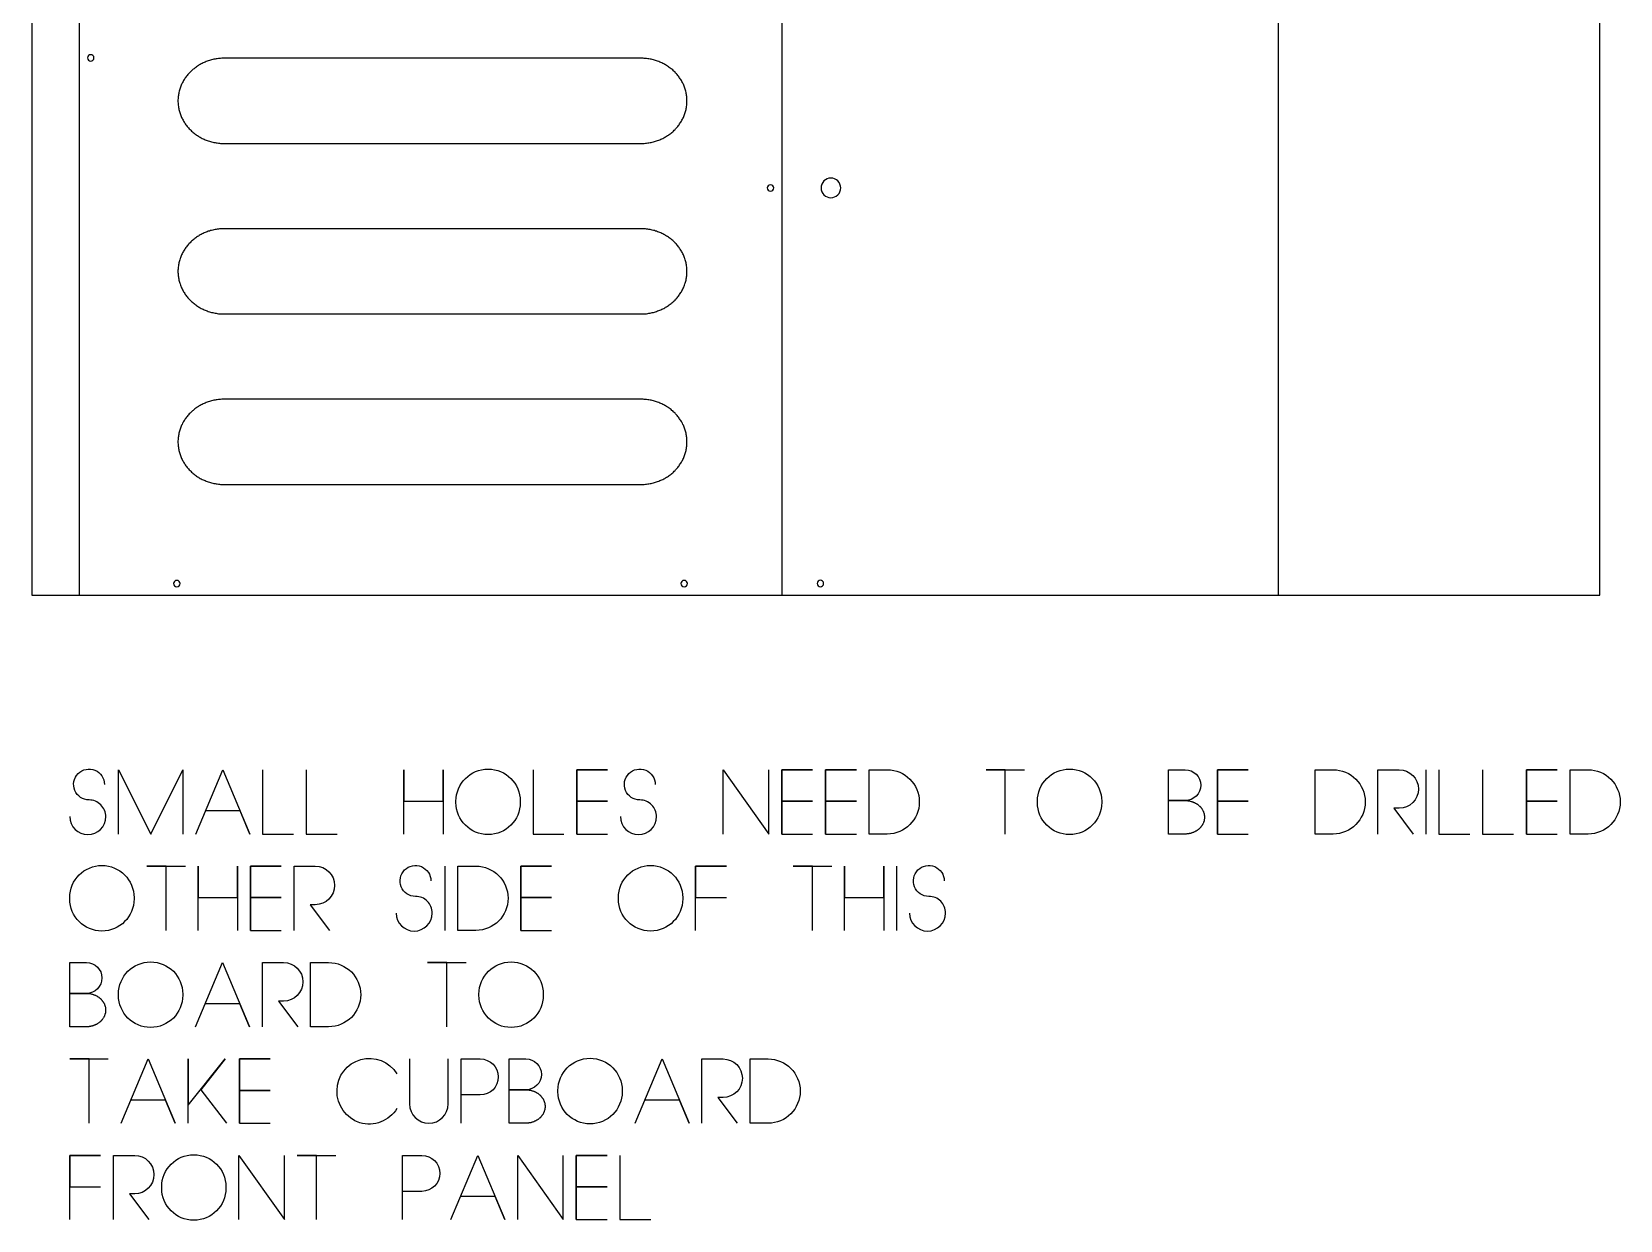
# Model space of a CAD drawing. Extents: x -841 to 6221, y -486 to 2945.
# Drawn here: x 3748 to 4984, y -486 to 438 of the extents above; entities that cross this region are included whole.
import ezdxf

# ---------------------------------------------------------------- set-up
doc = ezdxf.new("R2010")
doc.units = 0
for name, color, linetype in [('DEFAULT_LAYER', 1, 'CONTINUOUS'), ('DEFAULT_LAYER0', 1, 'CONTINUOUS'), ('LAYER_1', 18, 'CONTINUOUS'), ('T5_LOGOLAYER_2', 18, 'CONTINUOUS'), ('T5_LOGOLAYER_20', 18, 'CONTINUOUS'), ('T5_LOGOLAYER_21', 18, 'CONTINUOUS')]:
    doc.layers.add(name, color=color, linetype=linetype)

msp = doc.modelspace()

# ---------------------------------------------------------------- linework, layer by layer
at = {"layer": 'DEFAULT_LAYER'}
for points in [[(3862, 384.5), (3862, 383.7), (3862.1, 382.8), (3862.1, 382), (3862.2, 381.2), (3862.3, 380.3), (3862.4, 379.5), (3862.6, 378.7), (3862.7, 377.9), (3862.9, 377.1), (3863.1, 376.3), (3863.4, 375.5), (3863.6, 374.7), (3863.9, 373.9), (3864.2, 373.1), (3864.5, 372.4), (3864.8, 371.6), (3865.2, 370.9), (3865.6, 370.2), (3866, 369.5), (3866.4, 368.7), (3866.8, 368), (3867.2, 367.4), (3867.7, 366.7), (3868.2, 366), (3868.7, 365.4), (3869.2, 364.7), (3869.7, 364.1), (3870.2, 363.5), (3870.8, 362.8), (3871.4, 362.3), (3872, 361.7), (3872.6, 361.1), (3873.2, 360.5), (3873.8, 360), (3874.5, 359.5), (3875.1, 359), (3875.8, 358.5), (3876.5, 358), (3877.2, 357.5), (3877.9, 357.1), (3878.6, 356.6), (3879.3, 356.2), (3880.1, 355.8), (3880.9, 355.4), (3881.6, 355), (3882.4, 354.7), (3883.2, 354.3), (3884, 354), (3884.8, 353.7), (3885.6, 353.4), (3886.5, 353.1), (3887.3, 352.9), (3888.2, 352.6), (3889, 352.4), (3889.9, 352.2), (3890.8, 352.1), (3891.6, 351.9), (3892.5, 351.8), (3893.4, 351.7), (3894.3, 351.6), (3895.2, 351.5), (3896.2, 351.4), (3897.1, 351.4), (3898, 351.4), (4222, 351.4), (4222.9, 351.4), (4223.9, 351.4), (4224.8, 351.5), (4225.7, 351.6), (4226.6, 351.7), (4227.5, 351.8), (4228.4, 351.9), (4229.3, 352.1), (4230.1, 352.2), (4231, 352.4), (4231.9, 352.6), (4232.7, 352.9), (4233.6, 353.1), (4234.4, 353.4), (4235.2, 353.7), (4236, 354), (4236.8, 354.3), (4237.6, 354.7), (4238.4, 355), (4239.2, 355.4), (4239.9, 355.8), (4240.7, 356.2), (4241.4, 356.6), (4242.1, 357.1), (4242.9, 357.5), (4243.6, 358), (4244.2, 358.5), (4244.9, 359), (4245.6, 359.5), (4246.2, 360), (4246.9, 360.5), (4247.5, 361.1), (4248.1, 361.7), (4248.7, 362.3), (4249.2, 362.8), (4249.8, 363.5), (4250.3, 364.1), (4250.9, 364.7), (4251.4, 365.4), (4251.9, 366), (4252.3, 366.7), (4252.8, 367.4), (4253.2, 368), (4253.7, 368.7), (4254.1, 369.5), (4254.5, 370.2), (4254.8, 370.9), (4255.2, 371.6), (4255.5, 372.4), (4255.8, 373.1), (4256.1, 373.9), (4256.4, 374.7), (4256.6, 375.5), (4256.9, 376.3), (4257.1, 377.1), (4257.3, 377.9), (4257.5, 378.7), (4257.6, 379.5), (4257.7, 380.3), (4257.8, 381.2), (4257.9, 382), (4258, 382.8), (4258, 383.7), (4258, 384.5), (4258, 385.4), (4258, 386.3), (4257.9, 387.1), (4257.8, 387.9), (4257.7, 388.8), (4257.6, 389.6), (4257.5, 390.4), (4257.3, 391.2), (4257.1, 392), (4256.9, 392.8), (4256.6, 393.6), (4256.4, 394.4), (4256.1, 395.2), (4255.8, 396), (4255.5, 396.7), (4255.2, 397.5), (4254.8, 398.2), (4254.5, 398.9), (4254.1, 399.6), (4253.7, 400.4), (4253.2, 401.1), (4252.8, 401.7), (4252.3, 402.4), (4251.9, 403.1), (4251.4, 403.7), (4250.9, 404.4), (4250.3, 405), (4249.8, 405.6), (4249.2, 406.2), (4248.7, 406.8), (4248.1, 407.4), (4247.5, 408), (4246.9, 408.6), (4246.2, 409.1), (4245.6, 409.6), (4244.9, 410.1), (4244.2, 410.6), (4243.6, 411.1), (4242.9, 411.6), (4242.1, 412), (4241.4, 412.5), (4240.7, 412.9), (4239.9, 413.3), (4239.2, 413.7), (4238.4, 414.1), (4237.6, 414.4), (4236.8, 414.8), (4236, 415.1), (4235.2, 415.4), (4234.4, 415.7), (4233.6, 416), (4232.7, 416.2), (4231.9, 416.4), (4231, 416.7), (4230.1, 416.9), (4229.3, 417), (4228.4, 417.2), (4227.5, 417.3), (4226.6, 417.4), (4225.7, 417.5), (4224.8, 417.6), (4223.9, 417.7), (4222.9, 417.7), (4222, 417.7), (3898, 417.7), (3897.1, 417.7), (3896.2, 417.7), (3895.2, 417.6), (3894.3, 417.5), (3893.4, 417.4), (3892.5, 417.3), (3891.6, 417.2), (3890.8, 417), (3889.9, 416.9), (3889, 416.7), (3888.2, 416.4), (3887.3, 416.2), (3886.5, 416), (3885.6, 415.7), (3884.8, 415.4), (3884, 415.1), (3883.2, 414.8), (3882.4, 414.4), (3881.6, 414.1), (3880.9, 413.7), (3880.1, 413.3), (3879.3, 412.9), (3878.6, 412.5), (3877.9, 412), (3877.2, 411.6), (3876.5, 411.1), (3875.8, 410.6), (3875.1, 410.1), (3874.5, 409.6), (3873.8, 409.1), (3873.2, 408.6), (3872.6, 408), (3872, 407.4), (3871.4, 406.8), (3870.8, 406.2), (3870.2, 405.6), (3869.7, 405), (3869.2, 404.4), (3868.7, 403.7), (3868.2, 403.1), (3867.7, 402.4), (3867.2, 401.7), (3866.8, 401.1), (3866.4, 400.4), (3866, 399.6), (3865.6, 398.9), (3865.2, 398.2), (3864.8, 397.5), (3864.5, 396.7), (3864.2, 396), (3863.9, 395.2), (3863.6, 394.4), (3863.4, 393.6), (3863.1, 392.8), (3862.9, 392), (3862.7, 391.2), (3862.6, 390.4), (3862.4, 389.6), (3862.3, 388.8), (3862.2, 387.9), (3862.1, 387.1), (3862.1, 386.3), (3862, 385.4)], [(3862, 251.9), (3862, 251.1), (3862.1, 250.2), (3862.1, 249.4), (3862.2, 248.5), (3862.3, 247.7), (3862.4, 246.9), (3862.6, 246), (3862.7, 245.2), (3862.9, 244.4), (3863.1, 243.6), (3863.4, 242.8), (3863.6, 242.1), (3863.9, 241.3), (3864.2, 240.5), (3864.5, 239.8), (3864.8, 239), (3865.2, 238.3), (3865.6, 237.5), (3866, 236.8), (3866.4, 236.1), (3866.8, 235.4), (3867.2, 234.7), (3867.7, 234), (3868.2, 233.4), (3868.7, 232.7), (3869.2, 232.1), (3869.7, 231.4), (3870.2, 230.8), (3870.8, 230.2), (3871.4, 229.6), (3872, 229), (3872.6, 228.5), (3873.2, 227.9), (3873.8, 227.4), (3874.5, 226.8), (3875.1, 226.3), (3875.8, 225.8), (3876.5, 225.3), (3877.2, 224.9), (3877.9, 224.4), (3878.6, 224), (3879.3, 223.6), (3880.1, 223.1), (3880.9, 222.8), (3881.6, 222.4), (3882.4, 222), (3883.2, 221.7), (3884, 221.4), (3884.8, 221.1), (3885.6, 220.8), (3886.5, 220.5), (3887.3, 220.2), (3888.2, 220), (3889, 219.8), (3889.9, 219.6), (3890.8, 219.4), (3891.6, 219.3), (3892.5, 219.1), (3893.4, 219), (3894.3, 218.9), (3895.2, 218.9), (3896.2, 218.8), (3897.1, 218.8), (3898, 218.8), (4222, 218.8), (4222.9, 218.8), (4223.9, 218.8), (4224.8, 218.9), (4225.7, 218.9), (4226.6, 219), (4227.5, 219.1), (4228.4, 219.3), (4229.3, 219.4), (4230.1, 219.6), (4231, 219.8), (4231.9, 220), (4232.7, 220.2), (4233.6, 220.5), (4234.4, 220.8), (4235.2, 221.1), (4236, 221.4), (4236.8, 221.7), (4237.6, 222), (4238.4, 222.4), (4239.2, 222.8), (4239.9, 223.1), (4240.7, 223.6), (4241.4, 224), (4242.1, 224.4), (4242.9, 224.9), (4243.6, 225.3), (4244.2, 225.8), (4244.9, 226.3), (4245.6, 226.8), (4246.2, 227.4), (4246.9, 227.9), (4247.5, 228.5), (4248.1, 229), (4248.7, 229.6), (4249.2, 230.2), (4249.8, 230.8), (4250.3, 231.4), (4250.9, 232.1), (4251.4, 232.7), (4251.9, 233.4), (4252.3, 234), (4252.8, 234.7), (4253.2, 235.4), (4253.7, 236.1), (4254.1, 236.8), (4254.5, 237.5), (4254.8, 238.3), (4255.2, 239), (4255.5, 239.8), (4255.8, 240.5), (4256.1, 241.3), (4256.4, 242.1), (4256.6, 242.8), (4256.9, 243.6), (4257.1, 244.4), (4257.3, 245.2), (4257.5, 246), (4257.6, 246.9), (4257.7, 247.7), (4257.8, 248.5), (4257.9, 249.4), (4258, 250.2), (4258, 251.1), (4258, 251.9), (4258, 252.8), (4258, 253.6), (4257.9, 254.5), (4257.8, 255.3), (4257.7, 256.1), (4257.6, 257), (4257.5, 257.8), (4257.3, 258.6), (4257.1, 259.4), (4256.9, 260.2), (4256.6, 261), (4256.4, 261.8), (4256.1, 262.5), (4255.8, 263.3), (4255.5, 264.1), (4255.2, 264.8), (4254.8, 265.6), (4254.5, 266.3), (4254.1, 267), (4253.7, 267.7), (4253.2, 268.4), (4252.8, 269.1), (4252.3, 269.8), (4251.9, 270.5), (4251.4, 271.1), (4250.9, 271.8), (4250.3, 272.4), (4249.8, 273), (4249.2, 273.6), (4248.7, 274.2), (4248.1, 274.8), (4247.5, 275.4), (4246.9, 275.9), (4246.2, 276.5), (4245.6, 277), (4244.9, 277.5), (4244.2, 278), (4243.6, 278.5), (4242.9, 279), (4242.1, 279.4), (4241.4, 279.8), (4240.7, 280.3), (4239.9, 280.7), (4239.2, 281.1), (4238.4, 281.4), (4237.6, 281.8), (4236.8, 282.1), (4236, 282.5), (4235.2, 282.8), (4234.4, 283.1), (4233.6, 283.3), (4232.7, 283.6), (4231.9, 283.8), (4231, 284), (4230.1, 284.2), (4229.3, 284.4), (4228.4, 284.6), (4227.5, 284.7), (4226.6, 284.8), (4225.7, 284.9), (4224.8, 285), (4223.9, 285), (4222.9, 285.1), (4222, 285.1), (3898, 285.1), (3897.1, 285.1), (3896.2, 285), (3895.2, 285), (3894.3, 284.9), (3893.4, 284.8), (3892.5, 284.7), (3891.6, 284.6), (3890.8, 284.4), (3889.9, 284.2), (3889, 284), (3888.2, 283.8), (3887.3, 283.6), (3886.5, 283.3), (3885.6, 283.1), (3884.8, 282.8), (3884, 282.5), (3883.2, 282.1), (3882.4, 281.8), (3881.6, 281.4), (3880.9, 281.1), (3880.1, 280.7), (3879.3, 280.3), (3878.6, 279.8), (3877.9, 279.4), (3877.2, 279), (3876.5, 278.5), (3875.8, 278), (3875.1, 277.5), (3874.5, 277), (3873.8, 276.5), (3873.2, 275.9), (3872.6, 275.4), (3872, 274.8), (3871.4, 274.2), (3870.8, 273.6), (3870.2, 273), (3869.7, 272.4), (3869.2, 271.8), (3868.7, 271.1), (3868.2, 270.5), (3867.7, 269.8), (3867.2, 269.1), (3866.8, 268.4), (3866.4, 267.7), (3866, 267), (3865.6, 266.3), (3865.2, 265.6), (3864.8, 264.8), (3864.5, 264.1), (3864.2, 263.3), (3863.9, 262.5), (3863.6, 261.8), (3863.4, 261), (3863.1, 260.2), (3862.9, 259.4), (3862.7, 258.6), (3862.6, 257.8), (3862.4, 257), (3862.3, 256.1), (3862.2, 255.3), (3862.1, 254.5), (3862.1, 253.6), (3862, 252.8)], [(3862, 119.3), (3862, 118.4), (3862.1, 117.6), (3862.1, 116.7), (3862.2, 115.9), (3862.3, 115.1), (3862.4, 114.2), (3862.6, 113.4), (3862.7, 112.6), (3862.9, 111.8), (3863.1, 111), (3863.4, 110.2), (3863.6, 109.4), (3863.9, 108.6), (3864.2, 107.9), (3864.5, 107.1), (3864.8, 106.4), (3865.2, 105.6), (3865.6, 104.9), (3866, 104.2), (3866.4, 103.5), (3866.8, 102.8), (3867.2, 102.1), (3867.7, 101.4), (3868.2, 100.7), (3868.7, 100.1), (3869.2, 99.4), (3869.7, 98.8), (3870.2, 98.2), (3870.8, 97.6), (3871.4, 97), (3872, 96.4), (3872.6, 95.8), (3873.2, 95.3), (3873.8, 94.7), (3874.5, 94.2), (3875.1, 93.7), (3875.8, 93.2), (3876.5, 92.7), (3877.2, 92.2), (3877.9, 91.8), (3878.6, 91.3), (3879.3, 90.9), (3880.1, 90.5), (3880.9, 90.1), (3881.6, 89.7), (3882.4, 89.4), (3883.2, 89.1), (3884, 88.7), (3884.8, 88.4), (3885.6, 88.1), (3886.5, 87.9), (3887.3, 87.6), (3888.2, 87.4), (3889, 87.2), (3889.9, 87), (3890.8, 86.8), (3891.6, 86.6), (3892.5, 86.5), (3893.4, 86.4), (3894.3, 86.3), (3895.2, 86.2), (3896.2, 86.2), (3897.1, 86.1), (3898, 86.1), (4222, 86.1), (4222.9, 86.1), (4223.9, 86.2), (4224.8, 86.2), (4225.7, 86.3), (4226.6, 86.4), (4227.5, 86.5), (4228.4, 86.6), (4229.3, 86.8), (4230.1, 87), (4231, 87.2), (4231.9, 87.4), (4232.7, 87.6), (4233.6, 87.9), (4234.4, 88.1), (4235.2, 88.4), (4236, 88.7), (4236.8, 89.1), (4237.6, 89.4), (4238.4, 89.7), (4239.2, 90.1), (4239.9, 90.5), (4240.7, 90.9), (4241.4, 91.3), (4242.1, 91.8), (4242.9, 92.2), (4243.6, 92.7), (4244.2, 93.2), (4244.9, 93.7), (4245.6, 94.2), (4246.2, 94.7), (4246.9, 95.3), (4247.5, 95.8), (4248.1, 96.4), (4248.7, 97), (4249.2, 97.6), (4249.8, 98.2), (4250.3, 98.8), (4250.9, 99.4), (4251.4, 100.1), (4251.9, 100.7), (4252.3, 101.4), (4252.8, 102.1), (4253.2, 102.8), (4253.7, 103.5), (4254.1, 104.2), (4254.5, 104.9), (4254.8, 105.6), (4255.2, 106.4), (4255.5, 107.1), (4255.8, 107.9), (4256.1, 108.6), (4256.4, 109.4), (4256.6, 110.2), (4256.9, 111), (4257.1, 111.8), (4257.3, 112.6), (4257.5, 113.4), (4257.6, 114.2), (4257.7, 115.1), (4257.8, 115.9), (4257.9, 116.7), (4258, 117.6), (4258, 118.4), (4258, 119.3), (4258, 120.1), (4258, 121), (4257.9, 121.8), (4257.8, 122.7), (4257.7, 123.5), (4257.6, 124.3), (4257.5, 125.1), (4257.3, 126), (4257.1, 126.8), (4256.9, 127.6), (4256.6, 128.4), (4256.4, 129.1), (4256.1, 129.9), (4255.8, 130.7), (4255.5, 131.4), (4255.2, 132.2), (4254.8, 132.9), (4254.5, 133.7), (4254.1, 134.4), (4253.7, 135.1), (4253.2, 135.8), (4252.8, 136.5), (4252.3, 137.2), (4251.9, 137.8), (4251.4, 138.5), (4250.9, 139.1), (4250.3, 139.8), (4249.8, 140.4), (4249.2, 141), (4248.7, 141.6), (4248.1, 142.2), (4247.5, 142.7), (4246.9, 143.3), (4246.2, 143.8), (4245.6, 144.4), (4244.9, 144.9), (4244.2, 145.4), (4243.6, 145.9), (4242.9, 146.3), (4242.1, 146.8), (4241.4, 147.2), (4240.7, 147.6), (4239.9, 148), (4239.2, 148.4), (4238.4, 148.8), (4237.6, 149.2), (4236.8, 149.5), (4236, 149.8), (4235.2, 150.1), (4234.4, 150.4), (4233.6, 150.7), (4232.7, 150.9), (4231.9, 151.2), (4231, 151.4), (4230.1, 151.6), (4229.3, 151.8), (4228.4, 151.9), (4227.5, 152.1), (4226.6, 152.2), (4225.7, 152.3), (4224.8, 152.3), (4223.9, 152.4), (4222.9, 152.4), (4222, 152.4), (3898, 152.4), (3897.1, 152.4), (3896.2, 152.4), (3895.2, 152.3), (3894.3, 152.3), (3893.4, 152.2), (3892.5, 152.1), (3891.6, 151.9), (3890.8, 151.8), (3889.9, 151.6), (3889, 151.4), (3888.2, 151.2), (3887.3, 150.9), (3886.5, 150.7), (3885.6, 150.4), (3884.8, 150.1), (3884, 149.8), (3883.2, 149.5), (3882.4, 149.2), (3881.6, 148.8), (3880.9, 148.4), (3880.1, 148), (3879.3, 147.6), (3878.6, 147.2), (3877.9, 146.8), (3877.2, 146.3), (3876.5, 145.9), (3875.8, 145.4), (3875.1, 144.9), (3874.5, 144.4), (3873.8, 143.8), (3873.2, 143.3), (3872.6, 142.7), (3872, 142.2), (3871.4, 141.6), (3870.8, 141), (3870.2, 140.4), (3869.7, 139.8), (3869.2, 139.1), (3868.7, 138.5), (3868.2, 137.8), (3867.7, 137.2), (3867.2, 136.5), (3866.8, 135.8), (3866.4, 135.1), (3866, 134.4), (3865.6, 133.7), (3865.2, 132.9), (3864.8, 132.2), (3864.5, 131.4), (3864.2, 130.7), (3863.9, 129.9), (3863.6, 129.1), (3863.4, 128.4), (3863.1, 127.6), (3862.9, 126.8), (3862.7, 126), (3862.6, 125.1), (3862.4, 124.3), (3862.3, 123.5), (3862.2, 122.7), (3862.1, 121.8), (3862.1, 121), (3862, 120.1)]]:
    msp.add_lwpolyline(points, close=True, dxfattribs=at)
at = {"layer": 'DEFAULT_LAYER0'}
msp.add_lwpolyline([(4336, 1167.1), (4718, 1166.9), (4718, 0.1)], dxfattribs=at)
for points in [[(4370, 324.5, 0.414214), (4362.4, 316.8, 0.414214), (4370, 309.2, 0.414214), (4377.6, 316.8, 0.414214)], [(4361.8, 11.6, 0.414214), (4359.3, 9.1, 0.414214), (4361.8, 6.6, 0.414214), (4364.3, 9.1, 0.414214)]]:
    msp.add_lwpolyline(points, format="xyb", close=True, dxfattribs=at)
at = {"layer": 'LAYER_1'}
msp.add_lwpolyline([(3748.2, 0), (4968.2, 0), (4968.2, 2440), (3748.2, 2440)], close=True, dxfattribs=at)
at = {"layer": 'T5_LOGOLAYER_2'}
for points in [[(3794.1, 420.5, 0.414214), (3791.6, 418, 0.414214), (3794.1, 415.5, 0.414214), (3796.6, 418, 0.414214)], [(4323, 319.3, 0.414214), (4320.5, 316.8, 0.414214), (4323, 314.3, 0.414214), (4325.5, 316.8, 0.414214)], [(3861.1, 11.5, 0.414214), (3858.6, 9, 0.414214), (3861.1, 6.5, 0.414214), (3863.6, 9, 0.414214)], [(4255.8, 11.5, 0.414214), (4253.3, 9, 0.414214), (4255.8, 6.5, 0.414214), (4258.3, 9, 0.414214)]]:
    msp.add_lwpolyline(points, format="xyb", close=True, dxfattribs=at)
at = {"layer": 'T5_LOGOLAYER_20'}
msp.add_lwpolyline([(4332, 0), (4332, 1165), (3772, 1165), (3752, 730), (3795, 679.8), (3795, 480), (3785, 480), (3785, 0)], dxfattribs=at)
at = {"layer": 'T5_LOGOLAYER_21'}
for points in [[(3777.8, -172.3, 1), (3805.8, -172.3, 0.415385), (3792.8, -159.3, -0.668438), (3784.3, -138.8, -0.668438), (3804.8, -147.3)], [(4206.3, -172.3, 1), (4234.3, -172.3, 0.415385), (4221.3, -159.3, -0.668438), (4212.8, -138.8, -0.668438), (4233.3, -147.3)], [(4795.6, -185.8), (4795.6, -135.8), (4812.1, -135.8, -1), (4812.1, -165.8), (4808.1, -165.8), (4823.1, -185.8)], [(3952.3, -260.8), (3952.3, -210.8), (3968.8, -210.8, -1), (3968.8, -240.8), (3964.8, -240.8), (3979.8, -260.8)], [(4031.8, -247.3, 1), (4059.8, -247.3, 0.415385), (4046.8, -234.3, -0.668438), (4038.3, -213.8, -0.668438), (4058.8, -222.3)], [(4431.2, -247.3, 1), (4459.2, -247.3, 0.415385), (4446.2, -234.3, -0.668438), (4437.7, -213.8, -0.668438), (4458.2, -222.3)], [(3927.7, -335.8), (3927.7, -285.8), (3944.2, -285.8, -1), (3944.2, -315.8), (3940.2, -315.8), (3955.2, -335.8)], [(4032.3, -399.3, -0.77786), (3985.8, -385.3, -0.756443), (4032.3, -372.3)], [(4042.2, -360.8), (4042.2, -395.8, 1), (4072.2, -395.8), (4072.2, -360.8)], [(4082.2, -410.8), (4082.2, -360.8), (4097.2, -360.8, -1), (4097.2, -388.8), (4082.2, -388.8)], [(4269.6, -410.8), (4269.6, -360.8), (4286.1, -360.8, -1), (4286.1, -390.8), (4282.1, -390.8), (4297.1, -410.8)], [(3811.8, -485.8), (3811.8, -435.8), (3828.3, -435.8, -1), (3828.3, -465.8), (3824.3, -465.8), (3839.3, -485.8)], [(4036.8, -485.8), (4036.8, -435.8), (4051.8, -435.8, -1), (4051.8, -463.8), (4036.8, -463.8)]]:
    msp.add_lwpolyline(points, format="xyb", dxfattribs=at)
for points in [[(3815.8, -185.8), (3815.8, -135.8), (3840.8, -185.8), (3865.8, -135.8), (3865.8, -185.8)], [(3875.8, -185.8), (3896.8, -135.8), (3917.8, -185.8), (3910.3, -167.8), (3883.8, -167.8)], [(3927.8, -135.8), (3927.8, -185.8), (3951.8, -185.8)], [(3961.8, -135.8), (3961.8, -185.8), (3985.8, -185.8)], [(4037.8, -185.8), (4037.8, -135.8), (4037.8, -160.3), (4068.3, -160.3), (4068.3, -135.8), (4068.3, -185.8)], [(4138.3, -135.8), (4138.3, -185.8), (4162.3, -185.8)], [(4172.3, -185.8), (4172.3, -135.8), (4196.3, -135.8), (4172.3, -135.8), (4172.3, -160.3), (4196.3, -160.3), (4172.3, -160.3), (4172.3, -185.8), (4196.3, -185.8)], [(4286.3, -185.8), (4286.3, -135.8), (4321.8, -185.8), (4321.8, -135.8)], [(4331.8, -185.8), (4331.8, -135.8), (4355.8, -135.8), (4331.8, -135.8), (4331.8, -160.3), (4355.8, -160.3), (4331.8, -160.3), (4331.8, -185.8), (4355.8, -185.8)], [(4365.8, -185.8), (4365.8, -135.8), (4389.8, -135.8), (4365.8, -135.8), (4365.8, -160.3), (4389.8, -160.3), (4365.8, -160.3), (4365.8, -185.8), (4389.8, -185.8)], [(4505.7, -185.8), (4505.7, -135.8), (4490.7, -135.8), (4520.7, -135.8)], [(4670.7, -185.8), (4670.7, -135.8), (4694.7, -135.8), (4670.7, -135.8), (4670.7, -160.3), (4694.7, -160.3), (4670.7, -160.3), (4670.7, -185.8), (4694.7, -185.8)], [(4833.1, -185.8), (4833.1, -135.8)], [(4843.1, -135.8), (4843.1, -185.8), (4867.1, -185.8)], [(4877.1, -135.8), (4877.1, -185.8), (4901.1, -185.8)], [(4911.1, -185.8), (4911.1, -135.8), (4935.1, -135.8), (4911.1, -135.8), (4911.1, -160.3), (4935.1, -160.3), (4911.1, -160.3), (4911.1, -185.8), (4935.1, -185.8)], [(3852.8, -260.8), (3852.8, -210.8), (3837.8, -210.8), (3867.8, -210.8)], [(3877.8, -260.8), (3877.8, -210.8), (3877.8, -235.3), (3908.3, -235.3), (3908.3, -210.8), (3908.3, -260.8)], [(3918.3, -260.8), (3918.3, -210.8), (3942.3, -210.8), (3918.3, -210.8), (3918.3, -235.3), (3942.3, -235.3), (3918.3, -235.3), (3918.3, -260.8), (3942.3, -260.8)], [(4069.8, -260.8), (4069.8, -210.8)], [(4128.7, -260.8), (4128.7, -210.8), (4152.7, -210.8), (4128.7, -210.8), (4128.7, -235.3), (4152.7, -235.3), (4128.7, -235.3), (4128.7, -260.8), (4152.7, -260.8)], [(4264.7, -260.8), (4264.7, -210.8), (4288.7, -210.8), (4264.7, -210.8), (4264.7, -235.3), (4288.7, -235.3)], [(4355.7, -260.8), (4355.7, -210.8), (4340.7, -210.8), (4370.7, -210.8)], [(4380.7, -260.8), (4380.7, -210.8), (4380.7, -235.3), (4411.2, -235.3), (4411.2, -210.8), (4411.2, -260.8)], [(4421.2, -260.8), (4421.2, -210.8)], [(3875.7, -335.8), (3896.7, -285.8), (3917.7, -335.8), (3910.2, -317.8), (3883.7, -317.8)], [(4071.2, -335.8), (4071.2, -285.8), (4056.2, -285.8), (4086.2, -285.8)], [(3792.8, -410.8), (3792.8, -360.8), (3777.8, -360.8), (3807.8, -360.8)], [(3817.8, -410.8), (3838.8, -360.8), (3859.8, -410.8), (3852.3, -392.8), (3825.8, -392.8)], [(3869.8, -410.8), (3869.8, -360.8), (3869.8, -396.8), (3898.8, -360.8), (3879.8, -384.8), (3899.8, -410.8)], [(3909.8, -410.8), (3909.8, -360.8), (3933.8, -360.8), (3909.8, -360.8), (3909.8, -385.3), (3933.8, -385.3), (3909.8, -385.3), (3909.8, -410.8), (3933.8, -410.8)], [(4217.6, -410.8), (4238.6, -360.8), (4259.6, -410.8), (4252.1, -392.8), (4225.6, -392.8)], [(3777.8, -485.8), (3777.8, -435.8), (3801.8, -435.8), (3777.8, -435.8), (3777.8, -460.3), (3801.8, -460.3)], [(3909.3, -485.8), (3909.3, -435.8), (3944.8, -485.8), (3944.8, -435.8)], [(3969.8, -485.8), (3969.8, -435.8), (3954.8, -435.8), (3984.8, -435.8)], [(4074.3, -485.8), (4095.3, -435.8), (4116.3, -485.8), (4108.8, -467.8), (4082.3, -467.8)], [(4126.3, -485.8), (4126.3, -435.8), (4161.8, -485.8), (4161.8, -435.8)], [(4171.8, -485.8), (4171.8, -435.8), (4195.8, -435.8), (4171.8, -435.8), (4171.8, -460.3), (4195.8, -460.3), (4171.8, -460.3), (4171.8, -485.8), (4195.8, -485.8)], [(4205.8, -435.8), (4205.8, -485.8), (4229.8, -485.8)]]:
    msp.add_lwpolyline(points, dxfattribs=at)
for points in [[(4128.3, -161.3, -1), (4078.3, -161.3), (4078.3, -160.3, -1), (4128.3, -160.3)], [(4399.8, -185.8), (4399.8, -135.8), (4413.8, -135.8, -1), (4413.8, -185.8)], [(4580.7, -161.3, -1), (4530.7, -161.3), (4530.7, -160.3, -1), (4580.7, -160.3)], [(4632.7, -185.8), (4632.7, -135.8), (4645.7, -135.8, -1), (4645.7, -159.8), (4632.7, -159.8), (4645.7, -159.8), (4646.1, -159.8), (4646.5, -159.8), (4646.9, -159.8), (4647.3, -159.8), (4647.6, -159.9), (4648, -159.9), (4648.4, -160), (4648.7, -160), (4649.1, -160.1), (4649.5, -160.2), (4649.8, -160.3), (4650.2, -160.4), (4650.5, -160.5), (4650.9, -160.6), (4651.2, -160.7), (4651.5, -160.8), (4651.9, -160.9), (4652.2, -161.1), (4652.5, -161.2), (4652.9, -161.3), (4653.2, -161.5), (4653.5, -161.7), (4653.8, -161.8), (4654.1, -162), (4654.4, -162.2), (4654.7, -162.4), (4655, -162.5), (4655.2, -162.7), (4655.5, -162.9), (4655.8, -163.1), (4656, -163.4), (4656.3, -163.6), (4656.5, -163.8), (4656.8, -164), (4657, -164.3), (4657.3, -164.5), (4657.5, -164.7), (4657.7, -165), (4657.9, -165.2), (4658.1, -165.5), (4658.3, -165.8), (4658.5, -166), (4658.7, -166.3), (4658.9, -166.6), (4659, -166.9), (4659.2, -167.1), (4659.3, -167.4), (4659.5, -167.7), (4659.6, -168), (4659.8, -168.3), (4659.9, -168.6), (4660, -168.9), (4660.1, -169.2), (4660.2, -169.5), (4660.3, -169.8), (4660.4, -170.1), (4660.4, -170.5), (4660.5, -170.8), (4660.5, -171.1), (4660.6, -171.4), (4660.6, -171.8), (4660.6, -172.1), (4660.7, -172.4), (4660.7, -172.8), (4660.7, -173.1), (4660.6, -173.4), (4660.6, -173.8), (4660.6, -174.1), (4660.5, -174.4), (4660.5, -174.7), (4660.4, -175.1), (4660.4, -175.4), (4660.3, -175.7), (4660.2, -176), (4660.1, -176.3), (4660, -176.6), (4659.9, -176.9), (4659.8, -177.2), (4659.6, -177.5), (4659.5, -177.8), (4659.3, -178.1), (4659.2, -178.4), (4659, -178.7), (4658.9, -179), (4658.7, -179.2), (4658.5, -179.5), (4658.3, -179.8), (4658.1, -180), (4657.9, -180.3), (4657.7, -180.5), (4657.5, -180.8), (4657.3, -181), (4657, -181.3), (4656.8, -181.5), (4656.5, -181.7), (4656.3, -182), (4656, -182.2), (4655.8, -182.4), (4655.5, -182.6), (4655.2, -182.8), (4655, -183), (4654.7, -183.2), (4654.4, -183.4), (4654.1, -183.5), (4653.8, -183.7), (4653.5, -183.9), (4653.2, -184), (4652.9, -184.2), (4652.5, -184.3), (4652.2, -184.5), (4651.9, -184.6), (4651.5, -184.7), (4651.2, -184.9), (4650.9, -185), (4650.5, -185.1), (4650.2, -185.2), (4649.8, -185.3), (4649.5, -185.4), (4649.1, -185.4), (4648.7, -185.5), (4648.4, -185.6), (4648, -185.6), (4647.6, -185.7), (4647.3, -185.7), (4646.9, -185.7), (4646.5, -185.8), (4646.1, -185.8), (4645.7, -185.8)], [(4746.7, -185.8), (4746.7, -135.8), (4760.7, -135.8, -1), (4760.7, -185.8)], [(4945.1, -185.8), (4945.1, -135.8), (4959.1, -135.8, -1), (4959.1, -185.8)], [(3827.8, -236.3, -1), (3777.8, -236.3), (3777.8, -235.3, -1), (3827.8, -235.3)], [(4079.8, -260.8), (4079.8, -210.8), (4093.8, -210.8, -1), (4093.8, -260.8)], [(4254.7, -236.3, -1), (4204.7, -236.3), (4204.7, -235.3, -1), (4254.7, -235.3)], [(3777.8, -335.8), (3777.8, -285.8), (3790.8, -285.8, -1), (3790.8, -309.8), (3777.8, -309.8), (3790.8, -309.8), (3791.2, -309.8), (3791.5, -309.8), (3791.9, -309.8), (3792.3, -309.8), (3792.7, -309.9), (3793, -309.9), (3793.4, -310), (3793.8, -310), (3794.1, -310.1), (3794.5, -310.2), (3794.9, -310.3), (3795.2, -310.4), (3795.6, -310.5), (3795.9, -310.6), (3796.2, -310.7), (3796.6, -310.8), (3796.9, -310.9), (3797.2, -311.1), (3797.6, -311.2), (3797.9, -311.3), (3798.2, -311.5), (3798.5, -311.7), (3798.8, -311.8), (3799.1, -312), (3799.4, -312.2), (3799.7, -312.4), (3800, -312.5), (3800.3, -312.7), (3800.5, -312.9), (3800.8, -313.1), (3801.1, -313.4), (3801.3, -313.6), (3801.6, -313.8), (3801.8, -314), (3802.1, -314.3), (3802.3, -314.5), (3802.5, -314.7), (3802.7, -315), (3802.9, -315.2), (3803.1, -315.5), (3803.3, -315.8), (3803.5, -316), (3803.7, -316.3), (3803.9, -316.6), (3804.1, -316.9), (3804.2, -317.1), (3804.4, -317.4), (3804.5, -317.7), (3804.7, -318), (3804.8, -318.3), (3804.9, -318.6), (3805, -318.9), (3805.1, -319.2), (3805.2, -319.5), (3805.3, -319.8), (3805.4, -320.1), (3805.5, -320.5), (3805.5, -320.8), (3805.6, -321.1), (3805.6, -321.4), (3805.7, -321.8), (3805.7, -322.1), (3805.7, -322.4), (3805.7, -322.8), (3805.7, -323.1), (3805.7, -323.4), (3805.7, -323.8), (3805.6, -324.1), (3805.6, -324.4), (3805.5, -324.7), (3805.5, -325.1), (3805.4, -325.4), (3805.3, -325.7), (3805.2, -326), (3805.1, -326.3), (3805, -326.6), (3804.9, -326.9), (3804.8, -327.2), (3804.7, -327.5), (3804.5, -327.8), (3804.4, -328.1), (3804.2, -328.4), (3804.1, -328.7), (3803.9, -329), (3803.7, -329.2), (3803.5, -329.5), (3803.3, -329.8), (3803.1, -330), (3802.9, -330.3), (3802.7, -330.5), (3802.5, -330.8), (3802.3, -331), (3802.1, -331.3), (3801.8, -331.5), (3801.6, -331.7), (3801.3, -332), (3801.1, -332.2), (3800.8, -332.4), (3800.5, -332.6), (3800.3, -332.8), (3800, -333), (3799.7, -333.2), (3799.4, -333.4), (3799.1, -333.5), (3798.8, -333.7), (3798.5, -333.9), (3798.2, -334), (3797.9, -334.2), (3797.6, -334.3), (3797.2, -334.5), (3796.9, -334.6), (3796.6, -334.7), (3796.2, -334.9), (3795.9, -335), (3795.6, -335.1), (3795.2, -335.2), (3794.9, -335.3), (3794.5, -335.4), (3794.1, -335.4), (3793.8, -335.5), (3793.4, -335.6), (3793, -335.6), (3792.7, -335.7), (3792.3, -335.7), (3791.9, -335.7), (3791.5, -335.8), (3791.2, -335.8), (3790.8, -335.8)], [(3865.7, -311.3, -1), (3815.7, -311.3), (3815.7, -310.3, -1), (3865.7, -310.3)], [(3965.2, -335.8), (3965.2, -285.8), (3979.2, -285.8, -1), (3979.2, -335.8)], [(4146.2, -311.3, -1), (4096.2, -311.3), (4096.2, -310.3, -1), (4146.2, -310.3)], [(4119.7, -410.8), (4119.7, -360.8), (4132.7, -360.8, -1), (4132.7, -384.8), (4119.7, -384.8), (4132.7, -384.8), (4133.1, -384.8), (4133.4, -384.8), (4133.8, -384.8), (4134.2, -384.8), (4134.6, -384.9), (4134.9, -384.9), (4135.3, -385), (4135.7, -385), (4136, -385.1), (4136.4, -385.2), (4136.8, -385.3), (4137.1, -385.4), (4137.5, -385.5), (4137.8, -385.6), (4138.1, -385.7), (4138.5, -385.8), (4138.8, -385.9), (4139.1, -386.1), (4139.5, -386.2), (4139.8, -386.3), (4140.1, -386.5), (4140.4, -386.7), (4140.7, -386.8), (4141, -387), (4141.3, -387.2), (4141.6, -387.4), (4141.9, -387.5), (4142.2, -387.7), (4142.4, -387.9), (4142.7, -388.1), (4143, -388.4), (4143.2, -388.6), (4143.5, -388.8), (4143.7, -389), (4144, -389.3), (4144.2, -389.5), (4144.4, -389.7), (4144.6, -390), (4144.8, -390.2), (4145, -390.5), (4145.2, -390.8), (4145.4, -391), (4145.6, -391.3), (4145.8, -391.6), (4146, -391.9), (4146.1, -392.1), (4146.3, -392.4), (4146.4, -392.7), (4146.6, -393), (4146.7, -393.3), (4146.8, -393.6), (4146.9, -393.9), (4147, -394.2), (4147.1, -394.5), (4147.2, -394.8), (4147.3, -395.1), (4147.4, -395.5), (4147.4, -395.8), (4147.5, -396.1), (4147.5, -396.4), (4147.6, -396.8), (4147.6, -397.1), (4147.6, -397.4), (4147.6, -397.8), (4147.6, -398.1), (4147.6, -398.4), (4147.6, -398.8), (4147.5, -399.1), (4147.5, -399.4), (4147.4, -399.7), (4147.4, -400.1), (4147.3, -400.4), (4147.2, -400.7), (4147.1, -401), (4147, -401.3), (4146.9, -401.6), (4146.8, -401.9), (4146.7, -402.2), (4146.6, -402.5), (4146.4, -402.8), (4146.3, -403.1), (4146.1, -403.4), (4146, -403.7), (4145.8, -404), (4145.6, -404.2), (4145.4, -404.5), (4145.2, -404.8), (4145, -405), (4144.8, -405.3), (4144.6, -405.5), (4144.4, -405.8), (4144.2, -406), (4144, -406.3), (4143.7, -406.5), (4143.5, -406.7), (4143.2, -407), (4143, -407.2), (4142.7, -407.4), (4142.4, -407.6), (4142.2, -407.8), (4141.9, -408), (4141.6, -408.2), (4141.3, -408.4), (4141, -408.5), (4140.7, -408.7), (4140.4, -408.9), (4140.1, -409), (4139.8, -409.2), (4139.5, -409.3), (4139.1, -409.5), (4138.8, -409.6), (4138.5, -409.7), (4138.1, -409.9), (4137.8, -410), (4137.5, -410.1), (4137.1, -410.2), (4136.8, -410.3), (4136.4, -410.4), (4136, -410.4), (4135.7, -410.5), (4135.3, -410.6), (4134.9, -410.6), (4134.6, -410.7), (4134.2, -410.7), (4133.8, -410.7), (4133.4, -410.8), (4133.1, -410.8), (4132.7, -410.8)], [(4207.6, -386.3, -1), (4157.6, -386.3), (4157.6, -385.3, -1), (4207.6, -385.3)], [(4307.1, -410.8), (4307.1, -360.8), (4321.1, -360.8, -1), (4321.1, -410.8)], [(3899.3, -461.3, -1), (3849.3, -461.3), (3849.3, -460.3, -1), (3899.3, -460.3)]]:
    msp.add_lwpolyline(points, format="xyb", close=True, dxfattribs=at)

doc.saveas('drawing.dxf')
